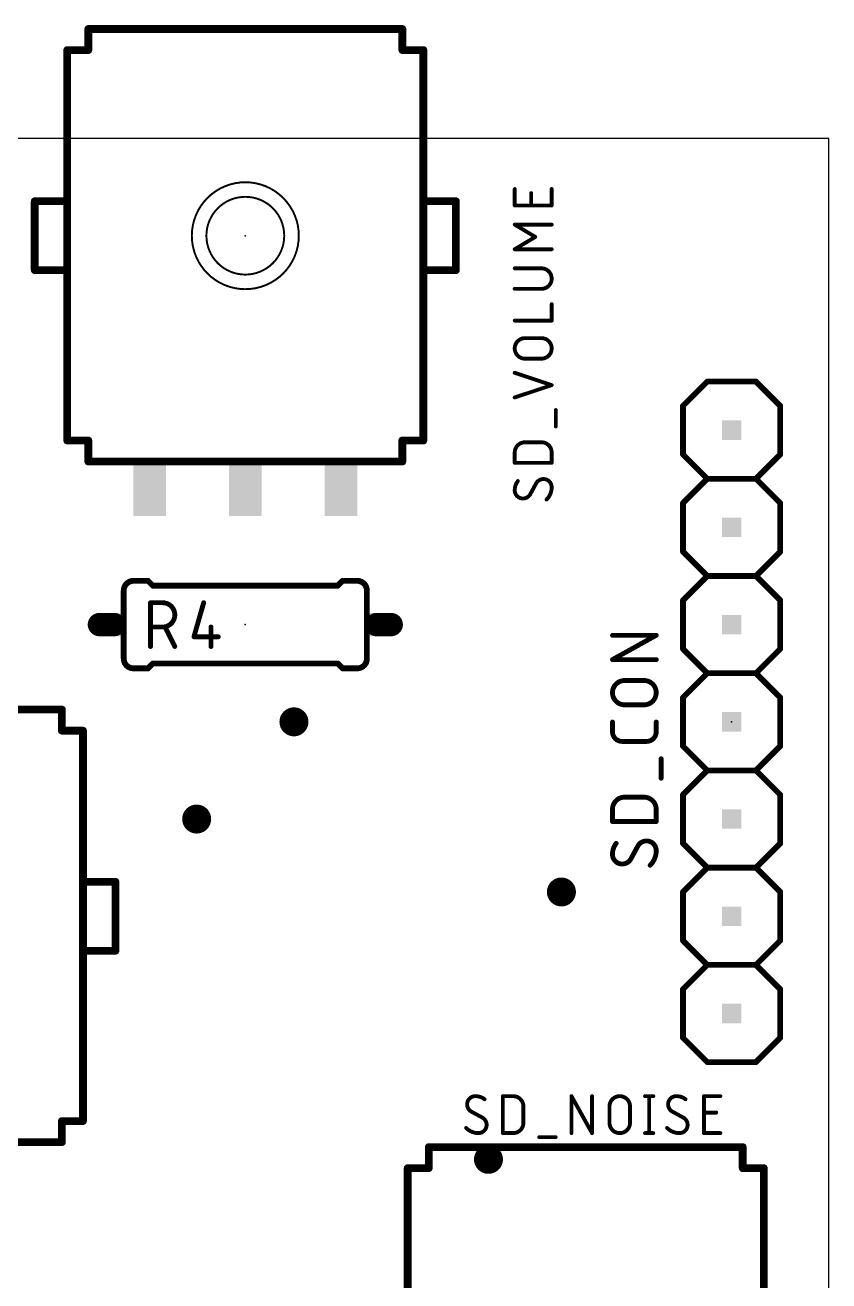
# Model space of a CAD drawing. Extents: x 0 to 81, y 0 to 102.
# Drawn here: x 60.29 to 81.28, y 69.22 to 102.02 of the extents above; entities that cross this region are included whole.
import ezdxf

# ---------------------------------------------------------------- set-up
doc = ezdxf.new("R2010")
doc.units = 0
for name, color, linetype in [('18', 110, 'CONTINUOUS'), ('20', 31, 'CONTINUOUS'), ('21', 253, 'CONTINUOUS'), ('23', 53, 'CONTINUOUS'), ('25', 253, 'CONTINUOUS'), ('51', 253, 'CONTINUOUS')]:
    doc.layers.add(name, color=color, linetype=linetype)

# ---------------------------------------------------------------- blocks, each defined once
blk = doc.blocks.new('RECT')
blk.add_solid([(-0.5, -0.5), (0.5, -0.5), (-0.5, 0.5), (0.5, 0.5)])
blk = doc.blocks.new('ROUNDV')
at = {"const_width": 0.5}
blk.add_lwpolyline([(0, -0.25, 1), (0, 0.25, 1), (0, -0.25)], format="xyb", dxfattribs=at)

msp = doc.modelspace()

# ---------------------------------------------------------------- linework, layer by layer
at = {"layer": '20'}
for p, q in [((81.28, 99.06), (0, 99.06)), ((81.28, 0), (81.28, 99.06))]:
    msp.add_line(p, q, dxfattribs=at)
at = {"layer": '21'}
for points, const_width in [([(61.94, 101.92), (70.14, 101.92)], 0.2032), ([(61.94, 101.92), (61.94, 101.37)], 0.2032), ([(70.14, 101.37), (70.14, 101.92)], 0.2032), ([(61.94, 101.37), (61.39, 101.37)], 0.2032), ([(61.39, 99.17), (61.39, 101.37)], 0.2032), ([(70.69, 101.37), (70.14, 101.37)], 0.2032), ([(70.69, 101.37), (70.69, 99.17)], 0.2032), ([(61.39, 91.17), (61.39, 94.37)], 0.2032), ([(70.69, 94.37), (70.69, 91.17)], 0.2032), ([(78.105, 92.71), (77.47, 92.075)], 0.1524), ([(79.375, 92.71), (78.105, 92.71)], 0.1524), ([(80.01, 92.075), (79.375, 92.71)], 0.1524), ([(77.47, 90.805), (77.47, 92.075)], 0.1524), ([(80.01, 92.075), (80.01, 90.805)], 0.1524), ([(61.39, 91.17), (61.94, 91.17)], 0.2032), ([(61.94, 91.17), (61.94, 90.62)], 0.2032), ([(70.14, 91.17), (70.69, 91.17)], 0.2032), ([(70.14, 90.62), (70.14, 91.17)], 0.2032), ([(78.105, 90.17), (77.47, 90.805)], 0.1524), ([(80.01, 90.805), (79.375, 90.17)], 0.1524), ([(70.14, 90.62), (61.94, 90.62)], 0.2032), ([(77.47, 89.535), (78.105, 90.17)], 0.1524), ([(79.375, 90.17), (78.105, 90.17)], 0.1524), ([(79.375, 90.17), (80.01, 89.535)], 0.1524), ([(77.47, 88.265), (77.47, 89.535)], 0.1524), ([(80.01, 89.535), (80.01, 88.265)], 0.1524), ([(78.105, 87.63), (77.47, 88.265)], 0.1524), ([(80.01, 88.265), (79.375, 87.63)], 0.1524), ([(77.47, 86.995), (78.105, 87.63)], 0.1524), ([(79.375, 87.63), (78.105, 87.63)], 0.1524), ([(79.375, 87.63), (80.01, 86.995)], 0.1524), ([(63.119, 87.503), (63.5, 87.503)], 0.1524), ([(63.627, 87.376), (63.5, 87.503)], 0.1524), ([(63.627, 87.376), (68.453, 87.376)], 0.1524), ([(68.453, 87.376), (68.58, 87.503)], 0.1524), ([(68.961, 87.503), (68.58, 87.503)], 0.1524), ([(77.47, 85.725), (77.47, 86.995)], 0.1524), ([(80.01, 86.995), (80.01, 85.725)], 0.1524), ([(78.105, 85.09), (77.47, 85.725)], 0.1524), ([(80.01, 85.725), (79.375, 85.09)], 0.1524), ([(63.627, 85.344), (63.5, 85.217)], 0.1524), ([(63.627, 85.344), (68.453, 85.344)], 0.1524), ([(68.453, 85.344), (68.58, 85.217)], 0.1524), ([(63.119, 85.217), (63.5, 85.217)], 0.1524), ([(68.961, 85.217), (68.58, 85.217)], 0.1524), ([(78.105, 85.09), (77.47, 84.455)], 0.1524), ([(79.375, 85.09), (78.105, 85.09)], 0.1524), ([(80.01, 84.455), (79.375, 85.09)], 0.1524), ([(77.47, 83.185), (77.47, 84.455)], 0.1524), ([(80.01, 84.455), (80.01, 83.185)], 0.1524), ([(53.05, 84.14), (61.25, 84.14)], 0.2032), ([(61.25, 83.59), (61.25, 84.14)], 0.2032), ([(61.8, 83.59), (61.25, 83.59)], 0.2032), ([(61.8, 83.59), (61.8, 81.39)], 0.2032), ([(78.105, 82.55), (77.47, 83.185)], 0.1524), ([(80.01, 83.185), (79.375, 82.55)], 0.1524), ([(77.47, 81.915), (78.105, 82.55)], 0.1524), ([(79.375, 82.55), (78.105, 82.55)], 0.1524), ([(79.375, 82.55), (80.01, 81.915)], 0.1524), ([(77.47, 80.645), (77.47, 81.915)], 0.1524), ([(80.01, 81.915), (80.01, 80.645)], 0.1524), ([(78.105, 80.01), (77.47, 80.645)], 0.1524), ([(80.01, 80.645), (79.375, 80.01)], 0.1524), ([(77.47, 79.375), (78.105, 80.01)], 0.1524), ([(79.375, 80.01), (78.105, 80.01)], 0.1524), ([(79.375, 80.01), (80.01, 79.375)], 0.1524), ([(77.47, 78.105), (77.47, 79.375)], 0.1524), ([(80.01, 79.375), (80.01, 78.105)], 0.1524), ([(78.105, 77.47), (77.47, 78.105)], 0.1524), ([(80.01, 78.105), (79.375, 77.47)], 0.1524), ([(78.105, 77.47), (77.47, 76.835)], 0.1524), ([(79.375, 77.47), (78.105, 77.47)], 0.1524), ([(80.01, 76.835), (79.375, 77.47)], 0.1524), ([(77.47, 75.565), (77.47, 76.835)], 0.1524), ([(80.01, 76.835), (80.01, 75.565)], 0.1524), ([(61.8, 76.59), (61.8, 73.39)], 0.2032), ([(78.105, 74.93), (77.47, 75.565)], 0.1524), ([(80.01, 75.565), (79.375, 74.93)], 0.1524), ([(79.375, 74.93), (78.105, 74.93)], 0.1524), ([(61.25, 73.39), (61.8, 73.39)], 0.2032), ([(61.25, 72.84), (61.25, 73.39)], 0.2032), ([(61.25, 72.84), (53.05, 72.84)], 0.2032), ([(70.83, 72.71), (79.03, 72.71)], 0.2032), ([(70.83, 72.71), (70.83, 72.16)], 0.2032), ([(79.03, 72.16), (79.03, 72.71)], 0.2032), ([(70.83, 72.16), (70.28, 72.16)], 0.2032), ([(70.28, 69.96), (70.28, 72.16)], 0.2032), ([(79.58, 72.16), (79.03, 72.16)], 0.2032), ([(79.58, 72.16), (79.58, 69.96)], 0.2032)]:
    msp.add_lwpolyline(points, dxfattribs=dict(at, const_width=const_width))
for points, const_width in [([(61.94, 101.9708, 1), (61.94, 101.8692)], 0.1016), ([(61.9908, 101.92, 1), (61.8892, 101.92)], 0.1016), ([(70.1908, 101.92, 1), (70.0892, 101.92)], 0.1016), ([(70.14, 101.8692, 1), (70.14, 101.9708)], 0.1016), ([(61.39, 101.4208, 1), (61.39, 101.3192)], 0.1016), ([(61.4408, 101.37, 1), (61.3392, 101.37)], 0.1016), ([(61.8892, 101.37, 1), (61.9908, 101.37)], 0.1016), ([(61.94, 101.3192, 1), (61.94, 101.4208)], 0.1016), ([(70.14, 101.4208, 1), (70.14, 101.3192)], 0.1016), ([(70.0892, 101.37, 1), (70.1908, 101.37)], 0.1016), ([(70.7408, 101.37, 1), (70.6392, 101.37)], 0.1016), ([(70.69, 101.3192, 1), (70.69, 101.4208)], 0.1016), ([(61.3392, 99.17, 1), (61.4408, 99.17)], 0.1016), ([(70.6392, 99.17, 1), (70.7408, 99.17)], 0.1016), ([(66.04, 95.123, 1), (66.04, 97.917, 1), (66.04, 95.123)], 0.0508), ([(66.04, 95.504, 1), (66.04, 97.536, 1), (66.04, 95.504)], 0.0508), ([(61.4408, 94.37, 1), (61.3392, 94.37)], 0.1016), ([(70.7408, 94.37, 1), (70.6392, 94.37)], 0.1016), ([(78.105, 92.7481, 1), (78.105, 92.6719)], 0.0762), ([(78.1319, 92.6831, 1), (78.0781, 92.7369)], 0.0762), ([(79.4019, 92.7369, 1), (79.3481, 92.6831)], 0.0762), ([(79.375, 92.6719, 1), (79.375, 92.7481)], 0.0762), ([(77.5081, 92.075, 1), (77.4319, 92.075)], 0.0762), ([(77.4431, 92.1019, 1), (77.4969, 92.0481)], 0.0762), ([(80.0481, 92.075, 1), (79.9719, 92.075)], 0.0762), ([(79.9831, 92.0481, 1), (80.0369, 92.1019)], 0.0762), ([(61.39, 91.2208, 1), (61.39, 91.1192)], 0.1016), ([(61.3392, 91.17, 1), (61.4408, 91.17)], 0.1016), ([(61.9908, 91.17, 1), (61.8892, 91.17)], 0.1016), ([(61.94, 91.1192, 1), (61.94, 91.2208)], 0.1016), ([(70.14, 91.2208, 1), (70.14, 91.1192)], 0.1016), ([(70.1908, 91.17, 1), (70.0892, 91.17)], 0.1016), ([(70.6392, 91.17, 1), (70.7408, 91.17)], 0.1016), ([(70.69, 91.1192, 1), (70.69, 91.2208)], 0.1016), ([(77.4969, 90.8319, 1), (77.4431, 90.7781)], 0.0762), ([(80.0369, 90.7781, 1), (79.9831, 90.8319)], 0.0762), ([(61.94, 90.6708, 1), (61.94, 90.5692)], 0.1016), ([(61.8892, 90.62, 1), (61.9908, 90.62)], 0.1016), ([(70.0892, 90.62, 1), (70.1908, 90.62)], 0.1016), ([(70.14, 90.5692, 1), (70.14, 90.6708)], 0.1016), ([(77.4319, 90.805, 1), (77.5081, 90.805)], 0.0762), ([(79.9719, 90.805, 1), (80.0481, 90.805)], 0.0762), ([(78.105, 90.2081, 1), (78.105, 90.1319)], 0.0762), ([(78.1319, 90.1431, 1), (78.0781, 90.1969)], 0.0762), ([(78.0781, 90.1431, 1), (78.1319, 90.1969)], 0.0762), ([(79.4019, 90.1969, 1), (79.3481, 90.1431)], 0.0762), ([(79.3481, 90.1969, 1), (79.4019, 90.1431)], 0.0762), ([(79.375, 90.1319, 1), (79.375, 90.2081)], 0.0762), ([(77.5081, 89.535, 1), (77.4319, 89.535)], 0.0762), ([(77.4431, 89.5619, 1), (77.4969, 89.5081)], 0.0762), ([(80.0481, 89.535, 1), (79.9719, 89.535)], 0.0762), ([(79.9831, 89.5081, 1), (80.0369, 89.5619)], 0.0762), ([(77.4319, 88.265, 1), (77.5081, 88.265)], 0.0762), ([(77.4969, 88.2919, 1), (77.4431, 88.2381)], 0.0762), ([(79.9719, 88.265, 1), (80.0481, 88.265)], 0.0762), ([(80.0369, 88.2381, 1), (79.9831, 88.2919)], 0.0762), ([(78.105, 87.6681, 1), (78.105, 87.5919)], 0.0762), ([(78.1319, 87.6031, 1), (78.0781, 87.6569)], 0.0762), ([(78.0781, 87.6031, 1), (78.1319, 87.6569)], 0.0762), ([(79.4019, 87.6569, 1), (79.3481, 87.6031)], 0.0762), ([(79.3481, 87.6569, 1), (79.4019, 87.6031)], 0.0762), ([(79.375, 87.5919, 1), (79.375, 87.6681)], 0.0762), ([(63.119, 87.503, 0.4142), (62.865, 87.249)], 0.1524), ([(62.8269, 87.249, 1), (62.9031, 87.249)], 0.0762), ([(63.119, 87.5411, 1), (63.119, 87.4649)], 0.0762), ([(63.119, 87.4649, 1), (63.119, 87.5411)], 0.0762), ([(63.5269, 87.5299, 1), (63.4731, 87.4761)], 0.0762), ([(63.5, 87.4649, 1), (63.5, 87.5411)], 0.0762), ([(63.627, 87.4141, 1), (63.627, 87.3379)], 0.0762), ([(63.6001, 87.3491, 1), (63.6539, 87.4029)], 0.0762), ([(68.4261, 87.4029, 1), (68.4799, 87.3491)], 0.0762), ([(68.453, 87.3379, 1), (68.453, 87.4141)], 0.0762), ([(68.58, 87.5411, 1), (68.58, 87.4649)], 0.0762), ([(68.6069, 87.4761, 1), (68.5531, 87.5299)], 0.0762), ([(69.215, 87.249, 0.4142), (68.961, 87.503)], 0.1524), ([(68.961, 87.5411, 1), (68.961, 87.4649)], 0.0762), ([(68.961, 87.4649, 1), (68.961, 87.5411)], 0.0762), ([(69.1769, 87.249, 1), (69.2531, 87.249)], 0.0762), ([(77.5081, 86.995, 1), (77.4319, 86.995)], 0.0762), ([(77.4431, 87.0219, 1), (77.4969, 86.9681)], 0.0762), ([(80.0481, 86.995, 1), (79.9719, 86.995)], 0.0762), ([(79.9831, 86.9681, 1), (80.0369, 87.0219)], 0.0762), ([(77.4319, 85.725, 1), (77.5081, 85.725)], 0.0762), ([(77.4969, 85.7519, 1), (77.4431, 85.6981)], 0.0762), ([(79.9719, 85.725, 1), (80.0481, 85.725)], 0.0762), ([(80.0369, 85.6981, 1), (79.9831, 85.7519)], 0.0762), ([(62.865, 85.471, 0.4142), (63.119, 85.217)], 0.1524), ([(62.9031, 85.471, 1), (62.8269, 85.471)], 0.0762), ([(63.627, 85.3821, 1), (63.627, 85.3059)], 0.0762), ([(63.6539, 85.3171, 1), (63.6001, 85.3709)], 0.0762), ([(68.4799, 85.3709, 1), (68.4261, 85.3171)], 0.0762), ([(68.453, 85.3059, 1), (68.453, 85.3821)], 0.0762), ([(68.961, 85.217, 0.4142), (69.215, 85.471)], 0.1524), ([(69.2531, 85.471, 1), (69.1769, 85.471)], 0.0762), ([(63.119, 85.2551, 1), (63.119, 85.1789)], 0.0762), ([(63.119, 85.1789, 1), (63.119, 85.2551)], 0.0762), ([(63.4731, 85.2439, 1), (63.5269, 85.1901)], 0.0762), ([(63.5, 85.1789, 1), (63.5, 85.2551)], 0.0762), ([(68.58, 85.2551, 1), (68.58, 85.1789)], 0.0762), ([(68.5531, 85.1901, 1), (68.6069, 85.2439)], 0.0762), ([(68.961, 85.2551, 1), (68.961, 85.1789)], 0.0762), ([(68.961, 85.1789, 1), (68.961, 85.2551)], 0.0762), ([(78.105, 85.1281, 1), (78.105, 85.0519)], 0.0762), ([(78.1319, 85.0631, 1), (78.0781, 85.1169)], 0.0762), ([(78.0781, 85.0631, 1), (78.1319, 85.1169)], 0.0762), ([(79.4019, 85.1169, 1), (79.3481, 85.0631)], 0.0762), ([(79.3481, 85.1169, 1), (79.4019, 85.0631)], 0.0762), ([(79.375, 85.0519, 1), (79.375, 85.1281)], 0.0762), ([(77.5081, 84.455, 1), (77.4319, 84.455)], 0.0762), ([(77.4431, 84.4819, 1), (77.4969, 84.4281)], 0.0762), ([(80.0481, 84.455, 1), (79.9719, 84.455)], 0.0762), ([(79.9831, 84.4281, 1), (80.0369, 84.4819)], 0.0762), ([(61.3008, 84.14, 1), (61.1992, 84.14)], 0.1016), ([(61.25, 84.0892, 1), (61.25, 84.1908)], 0.1016), ([(61.25, 83.6408, 1), (61.25, 83.5392)], 0.1016), ([(61.8508, 83.59, 1), (61.7492, 83.59)], 0.1016), ([(61.8, 83.5392, 1), (61.8, 83.6408)], 0.1016), ([(61.1992, 83.59, 1), (61.3008, 83.59)], 0.1016), ([(77.4319, 83.185, 1), (77.5081, 83.185)], 0.0762), ([(77.4969, 83.2119, 1), (77.4431, 83.1581)], 0.0762), ([(79.9719, 83.185, 1), (80.0481, 83.185)], 0.0762), ([(80.0369, 83.1581, 1), (79.9831, 83.2119)], 0.0762), ([(78.105, 82.5881, 1), (78.105, 82.5119)], 0.0762), ([(78.1319, 82.5231, 1), (78.0781, 82.5769)], 0.0762), ([(78.0781, 82.5231, 1), (78.1319, 82.5769)], 0.0762), ([(79.4019, 82.5769, 1), (79.3481, 82.5231)], 0.0762), ([(79.3481, 82.5769, 1), (79.4019, 82.5231)], 0.0762), ([(79.375, 82.5119, 1), (79.375, 82.5881)], 0.0762), ([(77.5081, 81.915, 1), (77.4319, 81.915)], 0.0762), ([(77.4431, 81.9419, 1), (77.4969, 81.8881)], 0.0762), ([(80.0481, 81.915, 1), (79.9719, 81.915)], 0.0762), ([(79.9831, 81.8881, 1), (80.0369, 81.9419)], 0.0762), ([(61.7492, 81.39, 1), (61.8508, 81.39)], 0.1016), ([(77.4969, 80.6719, 1), (77.4431, 80.6181)], 0.0762), ([(80.0369, 80.6181, 1), (79.9831, 80.6719)], 0.0762), ([(77.4319, 80.645, 1), (77.5081, 80.645)], 0.0762), ([(79.9719, 80.645, 1), (80.0481, 80.645)], 0.0762), ([(78.105, 80.0481, 1), (78.105, 79.9719)], 0.0762), ([(78.1319, 79.9831, 1), (78.0781, 80.0369)], 0.0762), ([(78.0781, 79.9831, 1), (78.1319, 80.0369)], 0.0762), ([(79.4019, 80.0369, 1), (79.3481, 79.9831)], 0.0762), ([(79.3481, 80.0369, 1), (79.4019, 79.9831)], 0.0762), ([(79.375, 79.9719, 1), (79.375, 80.0481)], 0.0762), ([(77.5081, 79.375, 1), (77.4319, 79.375)], 0.0762), ([(77.4431, 79.4019, 1), (77.4969, 79.3481)], 0.0762), ([(80.0481, 79.375, 1), (79.9719, 79.375)], 0.0762), ([(79.9831, 79.3481, 1), (80.0369, 79.4019)], 0.0762), ([(77.4319, 78.105, 1), (77.5081, 78.105)], 0.0762), ([(77.4969, 78.1319, 1), (77.4431, 78.0781)], 0.0762), ([(79.9719, 78.105, 1), (80.0481, 78.105)], 0.0762), ([(80.0369, 78.0781, 1), (79.9831, 78.1319)], 0.0762), ([(78.105, 77.5081, 1), (78.105, 77.4319)], 0.0762), ([(78.1319, 77.4431, 1), (78.0781, 77.4969)], 0.0762), ([(78.0781, 77.4431, 1), (78.1319, 77.4969)], 0.0762), ([(79.4019, 77.4969, 1), (79.3481, 77.4431)], 0.0762), ([(79.3481, 77.4969, 1), (79.4019, 77.4431)], 0.0762), ([(79.375, 77.4319, 1), (79.375, 77.5081)], 0.0762), ([(77.5081, 76.835, 1), (77.4319, 76.835)], 0.0762), ([(77.4431, 76.8619, 1), (77.4969, 76.8081)], 0.0762), ([(80.0481, 76.835, 1), (79.9719, 76.835)], 0.0762), ([(79.9831, 76.8081, 1), (80.0369, 76.8619)], 0.0762), ([(61.8508, 76.59, 1), (61.7492, 76.59)], 0.1016), ([(77.4319, 75.565, 1), (77.5081, 75.565)], 0.0762), ([(77.4969, 75.5919, 1), (77.4431, 75.5381)], 0.0762), ([(79.9719, 75.565, 1), (80.0481, 75.565)], 0.0762), ([(80.0369, 75.5381, 1), (79.9831, 75.5919)], 0.0762), ([(78.105, 74.9681, 1), (78.105, 74.8919)], 0.0762), ([(78.0781, 74.9031, 1), (78.1319, 74.9569)], 0.0762), ([(79.3481, 74.9569, 1), (79.4019, 74.9031)], 0.0762), ([(79.375, 74.8919, 1), (79.375, 74.9681)], 0.0762), ([(61.25, 73.4408, 1), (61.25, 73.3392)], 0.1016), ([(61.3008, 73.39, 1), (61.1992, 73.39)], 0.1016), ([(61.8, 73.3392, 1), (61.8, 73.4408)], 0.1016), ([(61.7492, 73.39, 1), (61.8508, 73.39)], 0.1016), ([(61.1992, 72.84, 1), (61.3008, 72.84)], 0.1016), ([(61.25, 72.7892, 1), (61.25, 72.8908)], 0.1016), ([(70.83, 72.7608, 1), (70.83, 72.6592)], 0.1016), ([(70.8808, 72.71, 1), (70.7792, 72.71)], 0.1016), ([(79.0808, 72.71, 1), (78.9792, 72.71)], 0.1016), ([(79.03, 72.6592, 1), (79.03, 72.7608)], 0.1016), ([(70.28, 72.2108, 1), (70.28, 72.1092)], 0.1016), ([(70.3308, 72.16, 1), (70.2292, 72.16)], 0.1016), ([(70.7792, 72.16, 1), (70.8808, 72.16)], 0.1016), ([(70.83, 72.1092, 1), (70.83, 72.2108)], 0.1016), ([(79.03, 72.2108, 1), (79.03, 72.1092)], 0.1016), ([(78.9792, 72.16, 1), (79.0808, 72.16)], 0.1016), ([(79.6308, 72.16, 1), (79.5292, 72.16)], 0.1016), ([(79.58, 72.1092, 1), (79.58, 72.2108)], 0.1016), ([(70.2292, 69.96, 1), (70.3308, 69.96)], 0.1016), ([(79.5292, 69.96, 1), (79.6308, 69.96)], 0.1016)]:
    msp.add_lwpolyline(points, format="xyb", dxfattribs=dict(at, const_width=const_width))
at = {"layer": '23'}
for p in [(66.04, 96.52), (66.04, 86.36), (78.74, 83.82)]:
    msp.add_point(p, dxfattribs=at)
at = {"layer": '25'}
for points, const_width in [([(73.0758, 97.3102), (73.0758, 97.7392)], 0.1016), ([(74.041, 97.7392), (74.041, 97.3102)], 0.1016), ([(73.5048, 97.3102), (73.5048, 97.632)], 0.1016), ([(74.041, 97.3102), (73.0758, 97.3102)], 0.1016), ([(73.612, 96.4881), (73.0758, 96.8099)], 0.1016), ([(73.0758, 96.8099), (74.041, 96.8099)], 0.1016), ([(73.0758, 96.1664), (73.612, 96.4881)], 0.1016), ([(74.041, 96.1664), (73.0758, 96.1664)], 0.1016), ([(73.7729, 95.6681), (73.0758, 95.6681)], 0.1016), ([(73.0758, 95.1319), (73.7729, 95.1319)], 0.1016), ([(74.041, 94.3019), (74.041, 94.7308)], 0.1016), ([(73.0758, 94.3019), (74.041, 94.3019)], 0.1016), ([(73.3439, 93.8439), (73.7729, 93.8439)], 0.1016), ([(73.7729, 93.3077), (73.3439, 93.3077)], 0.1016), ([(74.041, 92.6156), (73.0758, 92.9374)], 0.1016), ([(73.0758, 92.2939), (74.041, 92.6156)], 0.1016), ([(74.1482, 91.5371), (74.1482, 91.966)], 0.1016), ([(73.0758, 90.5873), (73.0758, 90.8554)], 0.1016), ([(73.3439, 91.1235), (73.7729, 91.1235)], 0.1016), ([(74.041, 90.8554), (74.041, 90.5873)], 0.1016), ([(74.041, 90.5873), (73.0758, 90.5873)], 0.1016), ([(73.6388, 90.0562), (73.478, 89.7613)], 0.1016), ([(63.5635, 85.7885), (63.5635, 86.9315)], 0.127), ([(63.5635, 86.9315), (63.881, 86.9315)], 0.127), ([(64.9522, 86.9315), (64.6982, 86.0425)], 0.127), ([(63.881, 86.2965), (63.5635, 86.2965)], 0.127), ([(64.1985, 85.7885), (63.9445, 86.2965)], 0.127), ([(65.1427, 86.2965), (65.1427, 85.7885)], 0.127), ([(64.6982, 86.0425), (65.3332, 86.0425)], 0.127), ([(75.6285, 85.4456), (76.7715, 86.0806)], 0.127), ([(76.7715, 86.0806), (75.6285, 86.0806)], 0.127), ([(76.7715, 85.4456), (75.6285, 85.4456)], 0.127), ([(75.946, 84.8995), (76.454, 84.8995)], 0.127), ([(76.454, 84.2645), (75.946, 84.2645)], 0.127), ([(75.6285, 83.5623), (75.6285, 83.8163)], 0.127), ([(76.7715, 83.8163), (76.7715, 83.5623)], 0.127), ([(76.5175, 83.3083), (75.8825, 83.3083)], 0.127), ([(76.8985, 82.3468), (76.8985, 82.8548)], 0.127), ([(75.946, 81.8515), (76.454, 81.8515)], 0.127), ([(75.6285, 81.2165), (75.6285, 81.534)], 0.127), ([(76.7715, 81.534), (76.7715, 81.2165)], 0.127), ([(76.7715, 81.2165), (75.6285, 81.2165)], 0.127), ([(76.2953, 80.5815), (76.1048, 80.2323)], 0.127), ([(72.7659, 73.0758), (72.7659, 74.041)], 0.1016), ([(72.7659, 74.041), (73.034, 74.041)], 0.1016), ([(73.3021, 73.7729), (73.3021, 73.3439)], 0.1016), ([(74.5581, 73.0758), (74.5581, 74.041)], 0.1016), ([(74.5581, 74.041), (75.0944, 73.0758)], 0.1016), ([(75.0944, 73.0758), (75.0944, 74.041)], 0.1016), ([(75.5503, 73.3439), (75.5503, 73.7729)], 0.1016), ([(76.0865, 73.7729), (76.0865, 73.3439)], 0.1016), ([(76.4792, 74.041), (76.6937, 74.041)], 0.1016), ([(76.5865, 74.041), (76.5865, 73.0758)], 0.1016), ([(78.0166, 73.0758), (78.0166, 74.041)], 0.1016), ([(78.0166, 74.041), (78.4456, 74.041)], 0.1016), ([(72.2348, 73.478), (71.9399, 73.6388)], 0.1016), ([(77.4834, 73.478), (77.1885, 73.6388)], 0.1016), ([(78.0166, 73.612), (78.3384, 73.612)], 0.1016), ([(73.034, 73.0758), (72.7659, 73.0758)], 0.1016), ([(73.7157, 72.9686), (74.1446, 72.9686)], 0.1016), ([(76.4792, 73.0758), (76.6937, 73.0758)], 0.1016), ([(78.4456, 73.0758), (78.0166, 73.0758)], 0.1016)]:
    msp.add_lwpolyline(points, dxfattribs=dict(at, const_width=const_width))
for points, const_width in [([(73.1012, 97.7392, 1), (73.0504, 97.7392)], 0.0508), ([(74.0664, 97.7392, 1), (74.0156, 97.7392)], 0.0508), ([(73.5302, 97.632, 1), (73.4794, 97.632)], 0.0508), ([(73.0758, 97.3356, 1), (73.0758, 97.2848)], 0.0508), ([(73.0504, 97.3102, 1), (73.1012, 97.3102)], 0.0508), ([(73.4794, 97.3102, 1), (73.5302, 97.3102)], 0.0508), ([(74.0156, 97.3102, 1), (74.0664, 97.3102)], 0.0508), ([(74.041, 97.2848, 1), (74.041, 97.3356)], 0.0508), ([(73.0758, 96.8353, 1), (73.0758, 96.7845)], 0.0508), ([(73.0889, 96.8316, 1), (73.0627, 96.7881)], 0.0508), ([(74.041, 96.7845, 1), (74.041, 96.8353)], 0.0508), ([(73.6251, 96.4663, 1), (73.599, 96.5099)], 0.0508), ([(73.599, 96.4663, 1), (73.6251, 96.5099)], 0.0508), ([(73.0758, 96.1918, 1), (73.0758, 96.141)], 0.0508), ([(73.0627, 96.1882, 1), (73.0889, 96.1446)], 0.0508), ([(74.041, 96.141, 1), (74.041, 96.1918)], 0.0508), ([(73.0758, 95.6935, 1), (73.0758, 95.6427)], 0.0508), ([(73.7729, 95.1319, 1), (73.7729, 95.6681)], 0.1016), ([(73.7729, 95.6935, 1), (73.7729, 95.6427)], 0.0508), ([(73.7729, 95.6427, 1), (73.7729, 95.6935)], 0.0508), ([(73.0758, 95.1573, 1), (73.0758, 95.1065)], 0.0508), ([(73.7729, 95.1573, 1), (73.7729, 95.1065)], 0.0508), ([(73.7729, 95.1065, 1), (73.7729, 95.1573)], 0.0508), ([(74.0664, 94.7308, 1), (74.0156, 94.7308)], 0.0508), ([(73.0758, 94.3273, 1), (73.0758, 94.2765)], 0.0508), ([(74.0156, 94.3019, 1), (74.0664, 94.3019)], 0.0508), ([(74.041, 94.2765, 1), (74.041, 94.3273)], 0.0508), ([(73.3439, 93.8439, 1), (73.3439, 93.3077)], 0.1016), ([(73.3439, 93.8693, 1), (73.3439, 93.8185)], 0.0508), ([(73.3439, 93.8185, 1), (73.3439, 93.8693)], 0.0508), ([(73.7729, 93.3077, 1), (73.7729, 93.8439)], 0.1016), ([(73.7729, 93.8693, 1), (73.7729, 93.8185)], 0.0508), ([(73.7729, 93.8185, 1), (73.7729, 93.8693)], 0.0508), ([(73.3439, 93.3331, 1), (73.3439, 93.2823)], 0.0508), ([(73.3439, 93.2823, 1), (73.3439, 93.3331)], 0.0508), ([(73.7729, 93.3331, 1), (73.7729, 93.2823)], 0.0508), ([(73.7729, 93.2823, 1), (73.7729, 93.3331)], 0.0508), ([(73.0838, 92.9615, 1), (73.0678, 92.9133)], 0.0508), ([(74.049, 92.5916, 1), (74.033, 92.6397)], 0.0508), ([(74.033, 92.5916, 1), (74.049, 92.6397)], 0.0508), ([(73.0678, 92.318, 1), (73.0838, 92.2698)], 0.0508), ([(74.1736, 91.966, 1), (74.1228, 91.966)], 0.0508), ([(74.1228, 91.5371, 1), (74.1736, 91.5371)], 0.0508), ([(73.3439, 91.1235, 0.4142), (73.0758, 90.8554)], 0.1016), ([(73.1012, 90.8554, 1), (73.0504, 90.8554)], 0.0508), ([(73.0504, 90.8554, 1), (73.1012, 90.8554)], 0.0508), ([(73.3439, 91.1489, 1), (73.3439, 91.0981)], 0.0508), ([(73.3439, 91.0981, 1), (73.3439, 91.1489)], 0.0508), ([(74.041, 90.8554, 0.4142), (73.7729, 91.1235)], 0.1016), ([(73.7729, 91.1489, 1), (73.7729, 91.0981)], 0.0508), ([(73.7729, 91.0981, 1), (73.7729, 91.1489)], 0.0508), ([(74.0664, 90.8554, 1), (74.0156, 90.8554)], 0.0508), ([(74.0156, 90.8554, 1), (74.0664, 90.8554)], 0.0508), ([(73.0758, 90.6127, 1), (73.0758, 90.5619)], 0.0508), ([(73.0504, 90.5873, 1), (73.1012, 90.5873)], 0.0508), ([(74.0156, 90.5873, 1), (74.0664, 90.5873)], 0.0508), ([(74.041, 90.5619, 1), (74.041, 90.6127)], 0.0508), ([(73.1562, 90.1098, 0.1623), (73.0758, 89.8685)], 0.1016), ([(73.0758, 89.8685, 0.4142), (73.2903, 89.654)], 0.1016), ([(73.1012, 89.8685, 1), (73.0504, 89.8685)], 0.0508), ([(73.0504, 89.8685, 1), (73.1012, 89.8685)], 0.0508), ([(73.1766, 90.0946, 1), (73.1359, 90.125)], 0.0508), ([(73.8265, 90.1634, 0.2656), (73.6388, 90.0562)], 0.1016), ([(73.6169, 90.0691, 1), (73.6607, 90.0433)], 0.0508), ([(73.6611, 90.044, 1), (73.6165, 90.0683)], 0.0508), ([(74.041, 89.9489, 0.4142), (73.8265, 90.1634)], 0.1016), ([(73.8265, 90.1888, 1), (73.8265, 90.138)], 0.0508), ([(73.8265, 90.138, 1), (73.8265, 90.1888)], 0.0508), ([(73.9069, 89.6272, 0.2), (74.041, 89.9489)], 0.1016), ([(74.0664, 89.9489, 1), (74.0156, 89.9489)], 0.0508), ([(74.0156, 89.9489, 1), (74.0664, 89.9489)], 0.0508), ([(73.2903, 89.654, 0.2656), (73.478, 89.7613)], 0.1016), ([(73.2903, 89.6794, 1), (73.2903, 89.6286)], 0.0508), ([(73.2903, 89.6286, 1), (73.2903, 89.6794)], 0.0508), ([(73.4557, 89.7734, 1), (73.5003, 89.7491)], 0.0508), ([(73.4998, 89.7484, 1), (73.4561, 89.7742)], 0.0508), ([(73.8891, 89.6452, 1), (73.9248, 89.6092)], 0.0508), ([(63.5635, 86.9633, 1), (63.5635, 86.8997)], 0.0635), ([(63.5953, 86.9315, 1), (63.5318, 86.9315)], 0.0635), ([(63.881, 86.9633, 1), (63.881, 86.8997)], 0.0635), ([(63.881, 86.2965, 1), (63.881, 86.9315)], 0.127), ([(63.881, 86.8997, 1), (63.881, 86.9633)], 0.0635), ([(64.9827, 86.9228, 1), (64.9217, 86.9402)], 0.0635), ([(63.5635, 86.3283, 1), (63.5635, 86.2648)], 0.0635), ([(63.881, 86.3283, 1), (63.881, 86.2648)], 0.0635), ([(63.881, 86.2648, 1), (63.881, 86.3283)], 0.0635), ([(63.9729, 86.3107, 1), (63.9161, 86.2823)], 0.0635), ([(65.1745, 86.2965, 1), (65.111, 86.2965)], 0.0635), ([(64.6982, 86.0743, 1), (64.6982, 86.0108)], 0.0635), ([(64.6677, 86.0512, 1), (64.7287, 86.0338)], 0.0635), ([(65.3332, 86.0108, 1), (65.3332, 86.0743)], 0.0635), ([(75.6285, 86.1123, 1), (75.6285, 86.0488)], 0.0635), ([(76.7869, 86.0528, 1), (76.7561, 86.1084)], 0.0635), ([(76.7715, 86.0488, 1), (76.7715, 86.1123)], 0.0635), ([(63.5318, 85.7885, 1), (63.5953, 85.7885)], 0.0635), ([(64.1701, 85.7743, 1), (64.2269, 85.8027)], 0.0635), ([(65.111, 85.7885, 1), (65.1745, 85.7885)], 0.0635), ([(75.6285, 85.4773, 1), (75.6285, 85.4138)], 0.0635), ([(75.6131, 85.4734, 1), (75.6439, 85.4178)], 0.0635), ([(76.7715, 85.4138, 1), (76.7715, 85.4773)], 0.0635), ([(75.946, 84.8995, 1), (75.946, 84.2645)], 0.127), ([(75.946, 84.9312, 1), (75.946, 84.8677)], 0.0635), ([(75.946, 84.8677, 1), (75.946, 84.9312)], 0.0635), ([(76.454, 84.2645, 1), (76.454, 84.8995)], 0.127), ([(76.454, 84.9312, 1), (76.454, 84.8677)], 0.0635), ([(76.454, 84.8677, 1), (76.454, 84.9312)], 0.0635), ([(75.946, 84.2962, 1), (75.946, 84.2327)], 0.0635), ([(75.946, 84.2327, 1), (75.946, 84.2962)], 0.0635), ([(76.454, 84.2962, 1), (76.454, 84.2327)], 0.0635), ([(76.454, 84.2327, 1), (76.454, 84.2962)], 0.0635), ([(75.6603, 83.8163, 1), (75.5968, 83.8163)], 0.0635), ([(76.8033, 83.8163, 1), (76.7398, 83.8163)], 0.0635), ([(75.6285, 83.5623, 0.4142), (75.8825, 83.3083)], 0.127), ([(75.6603, 83.5623, 1), (75.5968, 83.5623)], 0.0635), ([(75.5968, 83.5623, 1), (75.6603, 83.5623)], 0.0635), ([(75.8825, 83.34, 1), (75.8825, 83.2765)], 0.0635), ([(75.8825, 83.2765, 1), (75.8825, 83.34)], 0.0635), ([(76.5175, 83.3083, 0.4142), (76.7715, 83.5623)], 0.127), ([(76.5175, 83.34, 1), (76.5175, 83.2765)], 0.0635), ([(76.5175, 83.2765, 1), (76.5175, 83.34)], 0.0635), ([(76.8033, 83.5623, 1), (76.7398, 83.5623)], 0.0635), ([(76.7398, 83.5623, 1), (76.8033, 83.5623)], 0.0635), ([(76.9303, 82.8548, 1), (76.8667, 82.8548)], 0.0635), ([(76.8667, 82.3468, 1), (76.9303, 82.3468)], 0.0635), ([(75.946, 81.8515, 0.4142), (75.6285, 81.534)], 0.127), ([(75.946, 81.8833, 1), (75.946, 81.8197)], 0.0635), ([(75.946, 81.8197, 1), (75.946, 81.8833)], 0.0635), ([(76.454, 81.8833, 1), (76.454, 81.8197)], 0.0635), ([(76.7715, 81.534, 0.4142), (76.454, 81.8515)], 0.127), ([(76.454, 81.8197, 1), (76.454, 81.8833)], 0.0635), ([(75.6603, 81.534, 1), (75.5968, 81.534)], 0.0635), ([(75.5968, 81.534, 1), (75.6603, 81.534)], 0.0635), ([(76.8033, 81.534, 1), (76.7398, 81.534)], 0.0635), ([(76.7398, 81.534, 1), (76.8033, 81.534)], 0.0635), ([(75.6285, 81.2483, 1), (75.6285, 81.1848)], 0.0635), ([(75.5968, 81.2165, 1), (75.6603, 81.2165)], 0.0635), ([(76.7398, 81.2165, 1), (76.8033, 81.2165)], 0.0635), ([(76.7715, 81.1848, 1), (76.7715, 81.2483)], 0.0635), ([(75.7238, 80.645, 0.1623), (75.6285, 80.3593)], 0.127), ([(75.7491, 80.6259, 1), (75.6984, 80.6641)], 0.0635), ([(76.5175, 80.7085, 0.2656), (76.2953, 80.5815)], 0.127), ([(76.5175, 80.7403, 1), (76.5175, 80.6767)], 0.0635), ([(76.7715, 80.4545, 0.4142), (76.5175, 80.7085)], 0.127), ([(76.5175, 80.6767, 1), (76.5175, 80.7403)], 0.0635), ([(75.6285, 80.3593, 0.4142), (75.8825, 80.1052)], 0.127), ([(75.6603, 80.3593, 1), (75.5968, 80.3593)], 0.0635), ([(75.5968, 80.3592, 1), (75.6603, 80.3593)], 0.0635), ([(76.2679, 80.5976, 1), (76.3226, 80.5654)], 0.0635), ([(76.3231, 80.5663, 1), (76.2674, 80.5967)], 0.0635), ([(76.6128, 80.0735, 0.2), (76.7715, 80.4545)], 0.127), ([(76.8033, 80.4545, 1), (76.7398, 80.4545)], 0.0635), ([(76.7398, 80.4545, 1), (76.8033, 80.4545)], 0.0635), ([(75.8825, 80.1052, 0.2656), (76.1048, 80.2323)], 0.127), ([(75.8825, 80.137, 1), (75.8825, 80.0735)], 0.0635), ([(75.8825, 80.0735, 1), (75.8825, 80.137)], 0.0635), ([(76.0769, 80.2475, 1), (76.1326, 80.217)], 0.0635), ([(76.1321, 80.2161, 1), (76.0774, 80.2484)], 0.0635), ([(76.5904, 80.096, 1), (76.6351, 80.051)], 0.0635), ([(72.0471, 74.041, 0.4142), (71.8326, 73.8265)], 0.1016), ([(71.8326, 73.8265, 0.2656), (71.9399, 73.6388)], 0.1016), ([(71.858, 73.8265, 1), (71.8072, 73.8265)], 0.0508), ([(71.8072, 73.8265, 1), (71.858, 73.8265)], 0.0508), ([(72.2884, 73.9606, 0.1623), (72.0471, 74.041)], 0.1016), ([(72.0471, 74.0664, 1), (72.0471, 74.0156)], 0.0508), ([(72.0471, 74.0156, 1), (72.0471, 74.0664)], 0.0508), ([(72.2732, 73.9402, 1), (72.3036, 73.9809)], 0.0508), ([(72.7913, 74.041, 1), (72.7405, 74.041)], 0.0508), ([(72.7659, 74.0664, 1), (72.7659, 74.0156)], 0.0508), ([(73.3021, 73.7729, 0.4142), (73.034, 74.041)], 0.1016), ([(73.034, 74.0664, 1), (73.034, 74.0156)], 0.0508), ([(73.034, 74.0156, 1), (73.034, 74.0664)], 0.0508), ([(73.3275, 73.7729, 1), (73.2767, 73.7729)], 0.0508), ([(74.5835, 74.041, 1), (74.5327, 74.041)], 0.0508), ([(74.5803, 74.0533, 1), (74.5359, 74.0287)], 0.0508), ([(75.1198, 74.041, 1), (75.069, 74.041)], 0.0508), ([(76.0865, 73.7729, 1), (75.5503, 73.7729)], 0.1016), ([(75.5757, 73.7729, 1), (75.5249, 73.7729)], 0.0508), ([(76.1119, 73.7729, 1), (76.0611, 73.7729)], 0.0508), ([(76.4792, 74.0664, 1), (76.4792, 74.0156)], 0.0508), ([(76.6119, 74.041, 1), (76.5611, 74.041)], 0.0508), ([(76.6937, 74.0156, 1), (76.6937, 74.0664)], 0.0508), ([(77.2957, 74.041, 0.4142), (77.0813, 73.8265)], 0.1016), ([(77.0813, 73.8265, 0.2656), (77.1885, 73.6388)], 0.1016), ([(77.1067, 73.8265, 1), (77.0559, 73.8265)], 0.0508), ([(77.0559, 73.8265, 1), (77.1067, 73.8265)], 0.0508), ([(77.5371, 73.9606, 0.1623), (77.2957, 74.041)], 0.1016), ([(77.2958, 74.0664, 1), (77.2957, 74.0156)], 0.0508), ([(77.2957, 74.0156, 1), (77.2958, 74.0664)], 0.0508), ([(77.5218, 73.9402, 1), (77.5523, 73.9809)], 0.0508), ([(78.042, 74.041, 1), (77.9912, 74.041)], 0.0508), ([(78.0166, 74.0664, 1), (78.0166, 74.0156)], 0.0508), ([(78.4456, 74.0156, 1), (78.4456, 74.0664)], 0.0508), ([(71.952, 73.6611, 1), (71.9277, 73.6165)], 0.0508), ([(71.927, 73.6169, 1), (71.9527, 73.6607)], 0.0508), ([(72.342, 73.2903, 0.2656), (72.2348, 73.478)], 0.1016), ([(72.2477, 73.4998, 1), (72.2219, 73.4561)], 0.0508), ([(72.2226, 73.4557, 1), (72.2469, 73.5003)], 0.0508), ([(73.2767, 73.7729, 1), (73.3275, 73.7729)], 0.0508), ([(75.5249, 73.7729, 1), (75.5757, 73.7729)], 0.0508), ([(76.0611, 73.7729, 1), (76.1119, 73.7729)], 0.0508), ([(77.2007, 73.6611, 1), (77.1763, 73.6165)], 0.0508), ([(77.1756, 73.6169, 1), (77.2014, 73.6607)], 0.0508), ([(77.5907, 73.2903, 0.2656), (77.4834, 73.478)], 0.1016), ([(77.4963, 73.4998, 1), (77.4705, 73.4561)], 0.0508), ([(77.4713, 73.4557, 1), (77.4956, 73.5003)], 0.0508), ([(78.0166, 73.6374, 1), (78.0166, 73.5866)], 0.0508), ([(78.3384, 73.5866, 1), (78.3384, 73.6374)], 0.0508), ([(71.8058, 73.2099, 0.2), (72.1275, 73.0758)], 0.1016), ([(71.8238, 73.2277, 1), (71.7878, 73.192)], 0.0508), ([(72.1275, 73.0758, 0.4142), (72.342, 73.2903)], 0.1016), ([(72.3674, 73.2903, 1), (72.3166, 73.2903)], 0.0508), ([(72.3166, 73.2903, 1), (72.3674, 73.2903)], 0.0508), ([(73.034, 73.0758, 0.4142), (73.3021, 73.3439)], 0.1016), ([(73.3275, 73.3439, 1), (73.2767, 73.3439)], 0.0508), ([(73.2767, 73.3439, 1), (73.3275, 73.3439)], 0.0508), ([(75.5503, 73.3439, 1), (76.0865, 73.3439)], 0.1016), ([(75.5757, 73.3439, 1), (75.5249, 73.3439)], 0.0508), ([(75.5249, 73.3439, 1), (75.5757, 73.3439)], 0.0508), ([(76.1119, 73.3439, 1), (76.0611, 73.3439)], 0.0508), ([(76.0611, 73.3439, 1), (76.1119, 73.3439)], 0.0508), ([(77.0545, 73.2099, 0.2), (77.3762, 73.0758)], 0.1016), ([(77.0725, 73.2277, 1), (77.0364, 73.192)], 0.0508), ([(77.3762, 73.0758, 0.4142), (77.5907, 73.2903)], 0.1016), ([(77.6161, 73.2903, 1), (77.5653, 73.2903)], 0.0508), ([(77.5653, 73.2903, 1), (77.6161, 73.2903)], 0.0508), ([(72.1275, 73.1012, 1), (72.1275, 73.0504)], 0.0508), ([(72.1275, 73.0504, 1), (72.1275, 73.1012)], 0.0508), ([(72.7659, 73.1012, 1), (72.7659, 73.0504)], 0.0508), ([(72.7405, 73.0758, 1), (72.7913, 73.0758)], 0.0508), ([(73.034, 73.1012, 1), (73.034, 73.0504)], 0.0508), ([(73.034, 73.0504, 1), (73.034, 73.1012)], 0.0508), ([(73.7157, 72.994, 1), (73.7157, 72.9432)], 0.0508), ([(74.1446, 72.9432, 1), (74.1446, 72.994)], 0.0508), ([(74.5327, 73.0758, 1), (74.5835, 73.0758)], 0.0508), ([(75.069, 73.0758, 1), (75.1198, 73.0758)], 0.0508), ([(75.0722, 73.0635, 1), (75.1166, 73.0881)], 0.0508), ([(76.4792, 73.1012, 1), (76.4792, 73.0504)], 0.0508), ([(76.5611, 73.0758, 1), (76.6119, 73.0758)], 0.0508), ([(76.6937, 73.0504, 1), (76.6937, 73.1012)], 0.0508), ([(77.3762, 73.1012, 1), (77.3762, 73.0504)], 0.0508), ([(77.3762, 73.0504, 1), (77.3762, 73.1012)], 0.0508), ([(78.0166, 73.1012, 1), (78.0166, 73.0504)], 0.0508), ([(77.9912, 73.0758, 1), (78.042, 73.0758)], 0.0508), ([(78.4456, 73.0504, 1), (78.4456, 73.1012)], 0.0508)]:
    msp.add_lwpolyline(points, format="xyb", dxfattribs=dict(at, const_width=const_width))
at = {"layer": '51'}
for points, const_width in [([(61.39, 91.17), (61.39, 101.37)], 0.2032), ([(70.69, 101.37), (70.69, 91.17)], 0.2032), ([(61.29, 97.42), (60.54, 97.42)], 0.2032), ([(60.54, 97.42), (60.54, 95.62)], 0.2032), ([(71.54, 97.42), (70.79, 97.42)], 0.2032), ([(71.54, 95.62), (71.54, 97.42)], 0.2032), ([(60.54, 95.62), (61.29, 95.62)], 0.2032), ([(70.79, 95.62), (71.54, 95.62)], 0.2032), ([(62.865, 87.249), (62.865, 85.471)], 0.1524), ([(69.215, 87.249), (69.215, 85.471)], 0.1524), ([(62.611, 86.36), (62.23, 86.36)], 0.6096), ([(69.85, 86.36), (69.469, 86.36)], 0.6096), ([(61.8, 83.59), (61.8, 73.39)], 0.2032), ([(62.65, 79.64), (61.9, 79.64)], 0.2032), ([(62.65, 77.84), (62.65, 79.64)], 0.2032), ([(61.9, 77.84), (62.65, 77.84)], 0.2032), ([(70.28, 61.96), (70.28, 72.16)], 0.2032), ([(79.58, 72.16), (79.58, 61.96)], 0.2032)]:
    msp.add_lwpolyline(points, dxfattribs=dict(at, const_width=const_width))
for points, const_width in [([(61.4408, 101.37, 1), (61.3392, 101.37)], 0.1016), ([(70.7408, 101.37, 1), (70.6392, 101.37)], 0.1016), ([(60.54, 97.4708, 1), (60.54, 97.3692)], 0.1016), ([(60.5908, 97.42, 1), (60.4892, 97.42)], 0.1016), ([(61.29, 97.3692, 1), (61.29, 97.4708)], 0.1016), ([(70.79, 97.4708, 1), (70.79, 97.3692)], 0.1016), ([(71.5908, 97.42, 1), (71.4892, 97.42)], 0.1016), ([(71.54, 97.3692, 1), (71.54, 97.4708)], 0.1016), ([(60.54, 95.6708, 1), (60.54, 95.5692)], 0.1016), ([(60.4892, 95.62, 1), (60.5908, 95.62)], 0.1016), ([(61.29, 95.5692, 1), (61.29, 95.6708)], 0.1016), ([(70.79, 95.6708, 1), (70.79, 95.5692)], 0.1016), ([(71.4892, 95.62, 1), (71.5908, 95.62)], 0.1016), ([(71.54, 95.5692, 1), (71.54, 95.6708)], 0.1016), ([(61.3392, 91.17, 1), (61.4408, 91.17)], 0.1016), ([(70.6392, 91.17, 1), (70.7408, 91.17)], 0.1016), ([(62.9031, 87.249, 1), (62.8269, 87.249)], 0.0762), ([(69.2531, 87.249, 1), (69.1769, 87.249)], 0.0762), ([(62.23, 86.5124, 1), (62.23, 86.2076)], 0.3048), ([(62.611, 86.2076, 1), (62.611, 86.5124)], 0.3048), ([(69.469, 86.5124, 1), (69.469, 86.2076)], 0.3048), ([(69.85, 86.2076, 1), (69.85, 86.5124)], 0.3048), ([(62.8269, 85.471, 1), (62.9031, 85.471)], 0.0762), ([(69.1769, 85.471, 1), (69.2531, 85.471)], 0.0762), ([(61.8508, 83.59, 1), (61.7492, 83.59)], 0.1016), ([(61.9, 79.6908, 1), (61.9, 79.5892)], 0.1016), ([(62.7008, 79.64, 1), (62.5992, 79.64)], 0.1016), ([(62.65, 79.5892, 1), (62.65, 79.6908)], 0.1016), ([(61.9, 77.8908, 1), (61.9, 77.7892)], 0.1016), ([(62.5992, 77.84, 1), (62.7008, 77.84)], 0.1016), ([(62.65, 77.7892, 1), (62.65, 77.8908)], 0.1016), ([(61.7492, 73.39, 1), (61.8508, 73.39)], 0.1016), ([(70.3308, 72.16, 1), (70.2292, 72.16)], 0.1016), ([(79.6308, 72.16, 1), (79.5292, 72.16)], 0.1016)]:
    msp.add_lwpolyline(points, format="xyb", dxfattribs=dict(at, const_width=const_width))

# ---------------------------------------------------------------- block references
at = {"layer": '18', "xscale": 0.7564, "yscale": 0.7564}
for p in [(67.31, 83.82), (67.31, 83.82), (64.77, 81.28), (64.77, 81.28), (74.295, 79.375), (74.295, 79.375), (72.39, 72.39), (72.39, 72.39)]:
    msp.add_blockref('ROUNDV', p, dxfattribs=at)
at = {"layer": '51'}
for p, xscale, yscale, rotation in [((78.74, 91.44), 0.508, 0.508, 270), ((78.74, 88.9), 0.508, 0.508, 270), ((62.738, 86.36), 0.254, 0.6096, 180), ((69.342, 86.36), 0.254, 0.6096, 180), ((78.74, 86.36), 0.508, 0.508, 270), ((78.74, 83.82), 0.508, 0.508, 270), ((78.74, 81.28), 0.508, 0.508, 270), ((78.74, 78.74), 0.508, 0.508, 270), ((78.74, 76.2), 0.508, 0.508, 270)]:
    msp.add_blockref('RECT', p, dxfattribs=dict(at, xscale=xscale, yscale=yscale, rotation=rotation))
at = {"layer": '51', "xscale": 0.85, "yscale": 1.325}
for p in [(63.54, 89.8575), (66.04, 89.8575), (68.54, 89.8575)]:
    msp.add_blockref('RECT', p, dxfattribs=at)

doc.saveas('drawing.dxf')
